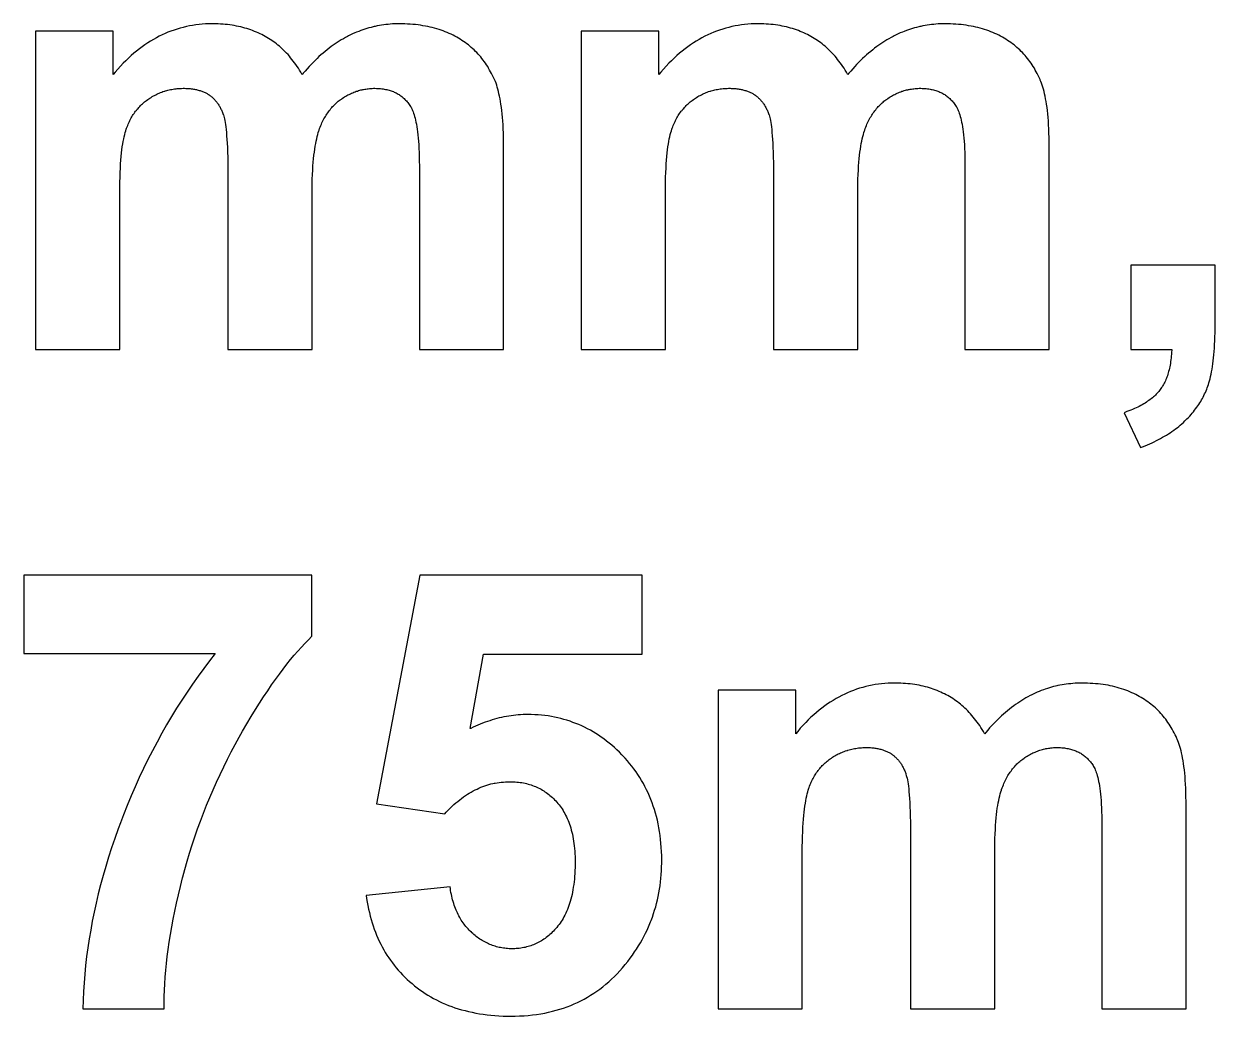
# Model space of a CAD drawing. Header units: millimetres. Extents: x 0 to 841, y 0 to 594.
# Drawn here: x 118.92 to 129.77, y 324.76 to 333.79 of the extents above; entities that cross this region are included whole.
import ezdxf

# ---------------------------------------------------------------- set-up
doc = ezdxf.new("R2010")
doc.units = ezdxf.units.MM
doc.header["$LTSCALE"] = 46.255
doc.layers.add('5_CURVES', color=7, linetype='CONTINUOUS')

msp = doc.modelspace()

# ---------------------------------------------------------------- linework, layer by layer
at = {"layer": '5_CURVES', "color": 7, "linetype": 'CONTINUOUS'}
for p, q in [((119.031, 333.728), (119.031, 330.83)), ((119.737, 333.728), (119.031, 333.728)), ((119.737, 333.332), (119.737, 333.728)), ((123.999, 333.728), (123.999, 330.83)), ((124.706, 333.728), (123.999, 333.728)), ((124.706, 333.332), (124.706, 333.728)), ((123.293, 330.83), (123.292, 332.716)), ((128.261, 330.83), (128.261, 332.716)), ((120.782, 332.475), (120.782, 330.83)), ((122.526, 332.501), (122.526, 330.83)), ((125.751, 332.475), (125.751, 330.83)), ((127.494, 332.501), (127.494, 330.83)), ((129.006, 331.597), (129.006, 330.83)), ((129.773, 331.597), (129.006, 331.597)), ((119.031, 330.83), (119.797, 330.83)), ((120.782, 330.83), (121.549, 330.83)), ((122.526, 330.83), (123.293, 330.83)), ((123.999, 330.83), (124.766, 330.83)), ((125.751, 330.83), (126.518, 330.83)), ((127.494, 330.83), (128.261, 330.83)), ((129.006, 330.83), (129.377, 330.83)), ((128.943, 330.254), (129.093, 329.938)), ((118.924, 328.776), (118.924, 328.063)), ((121.546, 328.776), (118.924, 328.776)), ((121.546, 328.219), (121.546, 328.776)), ((122.529, 328.776), (122.136, 326.694)), ((124.556, 328.776), (122.529, 328.776)), ((124.556, 328.058), (124.556, 328.776)), ((118.924, 328.063), (120.668, 328.063)), ((122.99, 327.379), (123.11, 328.058)), ((123.11, 328.058), (124.556, 328.058)), ((125.246, 327.728), (125.246, 324.83)), ((125.953, 327.728), (125.246, 327.728)), ((125.953, 327.332), (125.953, 327.728)), ((122.136, 326.694), (122.758, 326.604)), ((129.508, 324.83), (129.508, 326.716)), ((126.998, 326.475), (126.998, 324.83)), ((128.741, 326.501), (128.741, 324.83)), ((122.807, 325.938), (122.043, 325.859)), ((119.462, 324.83), (120.201, 324.83)), ((125.246, 324.83), (126.013, 324.83)), ((126.998, 324.83), (127.765, 324.83)), ((128.741, 324.83), (129.508, 324.83))]:
    msp.add_line(p, q, dxfattribs=at)
for points in [[(120.64, 333.793), (120.61, 333.793), (120.579, 333.792), (120.549, 333.79), (120.52, 333.787), (120.49, 333.783), (120.461, 333.779), (120.432, 333.774), (120.404, 333.768), (120.375, 333.761), (120.347, 333.754), (120.319, 333.746), (120.292, 333.737), (120.264, 333.727), (120.237, 333.716), (120.21, 333.705), (120.184, 333.693), (120.157, 333.68), (120.131, 333.666), (120.105, 333.652), (120.079, 333.636), (120.053, 333.62), (120.027, 333.603), (120.002, 333.585), (119.976, 333.566), (119.951, 333.546), (119.926, 333.526), (119.902, 333.504), (119.877, 333.482), (119.852, 333.458), (119.828, 333.434), (119.804, 333.408), (119.78, 333.382), (119.756, 333.354), (119.737, 333.332)], [(121.123, 333.679), (121.108, 333.687), (121.092, 333.696), (121.075, 333.703), (121.059, 333.711), (121.042, 333.718), (121.025, 333.725), (121.008, 333.732), (120.991, 333.738), (120.973, 333.744), (120.955, 333.75), (120.937, 333.755), (120.918, 333.76), (120.899, 333.765), (120.88, 333.769), (120.861, 333.773), (120.841, 333.777), (120.821, 333.78), (120.801, 333.783), (120.78, 333.786), (120.759, 333.788), (120.738, 333.79), (120.716, 333.791), (120.694, 333.792), (120.672, 333.793), (120.649, 333.793), (120.64, 333.793)], [(122.343, 333.793), (122.322, 333.793), (122.302, 333.793), (122.281, 333.792), (122.261, 333.79), (122.241, 333.788), (122.221, 333.786), (122.201, 333.784), (122.182, 333.781), (122.162, 333.778), (122.143, 333.774), (122.124, 333.77), (122.114, 333.768), (122.105, 333.766), (122.086, 333.761), (122.067, 333.756), (122.048, 333.751), (122.029, 333.745), (122.011, 333.739), (121.992, 333.732), (121.974, 333.725), (121.955, 333.718), (121.937, 333.71), (121.918, 333.702), (121.9, 333.693), (121.882, 333.684), (121.871, 333.679)], [(122.883, 333.662), (122.867, 333.672), (122.85, 333.681), (122.833, 333.69), (122.816, 333.698), (122.798, 333.706), (122.78, 333.714), (122.762, 333.722), (122.743, 333.729), (122.724, 333.735), (122.705, 333.742), (122.685, 333.748), (122.665, 333.754), (122.644, 333.759), (122.624, 333.764), (122.603, 333.768), (122.581, 333.773), (122.559, 333.776), (122.537, 333.78), (122.514, 333.783), (122.491, 333.786), (122.467, 333.788), (122.443, 333.79), (122.418, 333.791), (122.393, 333.792), (122.368, 333.793), (122.343, 333.793)], [(125.609, 333.793), (125.578, 333.793), (125.548, 333.792), (125.518, 333.79), (125.488, 333.787), (125.459, 333.783), (125.43, 333.779), (125.401, 333.774), (125.372, 333.768), (125.344, 333.761), (125.316, 333.754), (125.288, 333.746), (125.26, 333.737), (125.233, 333.727), (125.206, 333.716), (125.179, 333.705), (125.152, 333.693), (125.126, 333.68), (125.099, 333.666), (125.073, 333.652), (125.047, 333.636), (125.021, 333.62), (124.996, 333.603), (124.97, 333.585), (124.945, 333.566), (124.92, 333.546), (124.895, 333.526), (124.87, 333.504), (124.845, 333.482), (124.821, 333.458), (124.797, 333.434), (124.772, 333.408), (124.748, 333.382), (124.724, 333.354), (124.706, 333.332)], [(126.092, 333.679), (126.076, 333.687), (126.06, 333.696), (126.044, 333.703), (126.028, 333.711), (126.011, 333.718), (125.994, 333.725), (125.977, 333.732), (125.959, 333.738), (125.942, 333.744), (125.924, 333.75), (125.905, 333.755), (125.887, 333.76), (125.868, 333.765), (125.849, 333.769), (125.83, 333.773), (125.81, 333.777), (125.79, 333.78), (125.769, 333.783), (125.749, 333.786), (125.728, 333.788), (125.706, 333.79), (125.685, 333.791), (125.663, 333.792), (125.64, 333.793), (125.618, 333.793), (125.609, 333.793)], [(127.312, 333.793), (127.291, 333.793), (127.27, 333.793), (127.25, 333.792), (127.23, 333.79), (127.21, 333.788), (127.19, 333.786), (127.17, 333.784), (127.15, 333.781), (127.131, 333.778), (127.112, 333.774), (127.093, 333.77), (127.083, 333.768), (127.073, 333.766), (127.054, 333.761), (127.036, 333.756), (127.017, 333.751), (126.998, 333.745), (126.979, 333.739), (126.961, 333.732), (126.942, 333.725), (126.924, 333.718), (126.905, 333.71), (126.887, 333.702), (126.869, 333.693), (126.85, 333.684), (126.84, 333.679)], [(127.852, 333.662), (127.835, 333.672), (127.819, 333.681), (127.802, 333.69), (127.784, 333.698), (127.767, 333.706), (127.749, 333.714), (127.73, 333.722), (127.712, 333.729), (127.693, 333.735), (127.673, 333.742), (127.654, 333.748), (127.634, 333.754), (127.613, 333.759), (127.592, 333.764), (127.571, 333.768), (127.55, 333.773), (127.528, 333.776), (127.505, 333.78), (127.482, 333.783), (127.459, 333.786), (127.436, 333.788), (127.411, 333.79), (127.387, 333.791), (127.362, 333.792), (127.336, 333.793), (127.312, 333.793)], [(121.459, 333.332), (121.457, 333.335), (121.446, 333.353), (121.436, 333.371), (121.424, 333.389), (121.413, 333.406), (121.402, 333.422), (121.39, 333.438), (121.378, 333.454), (121.366, 333.469), (121.354, 333.484), (121.342, 333.499), (121.33, 333.513), (121.317, 333.526), (121.304, 333.54), (121.291, 333.552), (121.278, 333.565), (121.265, 333.577), (121.252, 333.589), (121.238, 333.6), (121.224, 333.611), (121.21, 333.622), (121.196, 333.632), (121.182, 333.642), (121.168, 333.652), (121.153, 333.661), (121.138, 333.67), (121.123, 333.679)], [(121.871, 333.679), (121.852, 333.669), (121.834, 333.658), (121.815, 333.647), (121.796, 333.636), (121.778, 333.624), (121.759, 333.612), (121.741, 333.599), (121.722, 333.586), (121.704, 333.572), (121.685, 333.557), (121.667, 333.542), (121.649, 333.527), (121.63, 333.511), (121.612, 333.495), (121.594, 333.478), (121.576, 333.46), (121.558, 333.442), (121.54, 333.423), (121.522, 333.404), (121.504, 333.385), (121.486, 333.364), (121.469, 333.344), (121.459, 333.332)], [(123.212, 333.282), (123.209, 333.288), (123.201, 333.306), (123.193, 333.323), (123.184, 333.34), (123.175, 333.357), (123.166, 333.373), (123.157, 333.389), (123.148, 333.405), (123.138, 333.42), (123.128, 333.435), (123.117, 333.45), (123.107, 333.464), (123.096, 333.478), (123.085, 333.492), (123.073, 333.505), (123.062, 333.518), (123.05, 333.531), (123.037, 333.543), (123.025, 333.556), (123.012, 333.567), (122.999, 333.579), (122.986, 333.59), (122.972, 333.601), (122.958, 333.612), (122.944, 333.623), (122.929, 333.633), (122.914, 333.643), (122.899, 333.653), (122.883, 333.662)], [(126.428, 333.332), (126.426, 333.335), (126.415, 333.353), (126.404, 333.371), (126.393, 333.389), (126.382, 333.406), (126.37, 333.422), (126.359, 333.438), (126.347, 333.454), (126.335, 333.469), (126.323, 333.484), (126.311, 333.499), (126.298, 333.513), (126.286, 333.526), (126.273, 333.54), (126.26, 333.552), (126.247, 333.565), (126.234, 333.577), (126.22, 333.589), (126.207, 333.6), (126.193, 333.611), (126.179, 333.622), (126.165, 333.632), (126.151, 333.642), (126.136, 333.652), (126.122, 333.661), (126.107, 333.67), (126.092, 333.679)], [(126.84, 333.679), (126.821, 333.669), (126.802, 333.658), (126.784, 333.647), (126.765, 333.636), (126.746, 333.624), (126.728, 333.612), (126.709, 333.599), (126.691, 333.586), (126.672, 333.572), (126.654, 333.557), (126.636, 333.542), (126.617, 333.527), (126.599, 333.511), (126.581, 333.495), (126.562, 333.478), (126.544, 333.46), (126.526, 333.442), (126.508, 333.423), (126.49, 333.404), (126.473, 333.385), (126.455, 333.364), (126.437, 333.344), (126.428, 333.332)], [(128.18, 333.282), (128.178, 333.288), (128.17, 333.306), (128.161, 333.323), (128.153, 333.34), (128.144, 333.357), (128.135, 333.373), (128.126, 333.389), (128.116, 333.405), (128.106, 333.42), (128.096, 333.435), (128.086, 333.45), (128.075, 333.464), (128.064, 333.478), (128.053, 333.492), (128.042, 333.505), (128.03, 333.518), (128.018, 333.531), (128.006, 333.543), (127.994, 333.556), (127.981, 333.567), (127.968, 333.579), (127.954, 333.59), (127.941, 333.601), (127.927, 333.612), (127.912, 333.623), (127.898, 333.633), (127.883, 333.643), (127.867, 333.653), (127.852, 333.662)], [(123.292, 332.716), (123.292, 332.758), (123.291, 332.798), (123.289, 332.837), (123.288, 332.874), (123.285, 332.909), (123.283, 332.942), (123.28, 332.974), (123.277, 333.005), (123.273, 333.033), (123.269, 333.061), (123.265, 333.087), (123.261, 333.112), (123.256, 333.135), (123.251, 333.157), (123.246, 333.178), (123.241, 333.198), (123.235, 333.217), (123.23, 333.235), (123.224, 333.252), (123.218, 333.267), (123.212, 333.282)], [(128.261, 332.716), (128.26, 332.758), (128.259, 332.798), (128.258, 332.837), (128.256, 332.874), (128.254, 332.909), (128.251, 332.942), (128.248, 332.974), (128.245, 333.005), (128.242, 333.033), (128.238, 333.061), (128.234, 333.087), (128.229, 333.112), (128.225, 333.135), (128.22, 333.157), (128.215, 333.178), (128.209, 333.198), (128.204, 333.217), (128.198, 333.235), (128.192, 333.252), (128.186, 333.267), (128.18, 333.282)], [(120.062, 333.111), (120.072, 333.118), (120.083, 333.124), (120.093, 333.131), (120.104, 333.137), (120.114, 333.142), (120.125, 333.148), (120.136, 333.153), (120.147, 333.158), (120.157, 333.163), (120.169, 333.167), (120.18, 333.172), (120.191, 333.176), (120.202, 333.18), (120.208, 333.181), (120.214, 333.183), (120.225, 333.186), (120.237, 333.189), (120.249, 333.192), (120.261, 333.195), (120.273, 333.197), (120.285, 333.199), (120.297, 333.201), (120.31, 333.203), (120.322, 333.204), (120.335, 333.205), (120.348, 333.206), (120.361, 333.206), (120.374, 333.207), (120.381, 333.207)], [(120.381, 333.207), (120.387, 333.207), (120.398, 333.206), (120.409, 333.206), (120.419, 333.206), (120.429, 333.205), (120.44, 333.204), (120.449, 333.203), (120.459, 333.202), (120.468, 333.2), (120.478, 333.199), (120.487, 333.197), (120.496, 333.195), (120.504, 333.193), (120.513, 333.191), (120.521, 333.188), (120.529, 333.186), (120.537, 333.183), (120.545, 333.181), (120.552, 333.178), (120.559, 333.175), (120.567, 333.172), (120.574, 333.168), (120.581, 333.165), (120.587, 333.161), (120.594, 333.158), (120.6, 333.154), (120.606, 333.15), (120.609, 333.148), (120.612, 333.146)], [(121.816, 333.109), (121.824, 333.115), (121.835, 333.122), (121.845, 333.128), (121.855, 333.134), (121.866, 333.14), (121.876, 333.146), (121.887, 333.151), (121.898, 333.157), (121.908, 333.162), (121.919, 333.166), (121.929, 333.171), (121.94, 333.175), (121.951, 333.179), (121.962, 333.182), (121.973, 333.186), (121.983, 333.189), (121.994, 333.192), (122.005, 333.194), (122.011, 333.195), (122.016, 333.197), (122.028, 333.199), (122.039, 333.2), (122.05, 333.202), (122.061, 333.203), (122.073, 333.205), (122.084, 333.206), (122.096, 333.206), (122.108, 333.207), (122.119, 333.207)], [(122.119, 333.207), (122.122, 333.207), (122.135, 333.206), (122.148, 333.206), (122.16, 333.205), (122.172, 333.204), (122.184, 333.203), (122.196, 333.201), (122.207, 333.199), (122.218, 333.197), (122.229, 333.195), (122.239, 333.192), (122.25, 333.19), (122.26, 333.187), (122.269, 333.183), (122.279, 333.18), (122.289, 333.176), (122.298, 333.172), (122.307, 333.168), (122.316, 333.164), (122.324, 333.159), (122.333, 333.154), (122.341, 333.149), (122.349, 333.143), (122.357, 333.138), (122.365, 333.132), (122.372, 333.126), (122.38, 333.12), (122.387, 333.113), (122.394, 333.106), (122.401, 333.099), (122.408, 333.092), (122.415, 333.084), (122.421, 333.076), (122.427, 333.068), (122.434, 333.06), (122.44, 333.051), (122.445, 333.042)], [(125.031, 333.111), (125.041, 333.118), (125.051, 333.124), (125.062, 333.131), (125.072, 333.137), (125.083, 333.142), (125.094, 333.148), (125.104, 333.153), (125.115, 333.158), (125.126, 333.163), (125.137, 333.167), (125.148, 333.172), (125.16, 333.176), (125.171, 333.18), (125.177, 333.181), (125.182, 333.183), (125.194, 333.186), (125.206, 333.189), (125.218, 333.192), (125.229, 333.195), (125.241, 333.197), (125.254, 333.199), (125.266, 333.201), (125.278, 333.203), (125.291, 333.204), (125.304, 333.205), (125.316, 333.206), (125.329, 333.206), (125.342, 333.207), (125.35, 333.207)], [(125.35, 333.207), (125.355, 333.207), (125.366, 333.206), (125.377, 333.206), (125.388, 333.206), (125.398, 333.205), (125.408, 333.204), (125.418, 333.203), (125.428, 333.202), (125.437, 333.2), (125.446, 333.199), (125.455, 333.197), (125.464, 333.195), (125.473, 333.193), (125.481, 333.191), (125.49, 333.188), (125.498, 333.186), (125.505, 333.183), (125.513, 333.181), (125.521, 333.178), (125.528, 333.175), (125.535, 333.172), (125.542, 333.168), (125.549, 333.165), (125.556, 333.161), (125.562, 333.158), (125.569, 333.154), (125.575, 333.15), (125.578, 333.148), (125.581, 333.146)], [(126.785, 333.109), (126.793, 333.115), (126.803, 333.122), (126.814, 333.128), (126.824, 333.134), (126.835, 333.14), (126.845, 333.146), (126.856, 333.151), (126.866, 333.157), (126.877, 333.162), (126.887, 333.166), (126.898, 333.171), (126.909, 333.175), (126.92, 333.179), (126.93, 333.182), (126.941, 333.186), (126.952, 333.189), (126.963, 333.192), (126.974, 333.194), (126.98, 333.195), (126.985, 333.197), (126.996, 333.199), (127.007, 333.2), (127.019, 333.202), (127.03, 333.203), (127.041, 333.205), (127.053, 333.206), (127.065, 333.206), (127.076, 333.207), (127.088, 333.207)], [(127.088, 333.207), (127.091, 333.207), (127.104, 333.206), (127.117, 333.206), (127.129, 333.205), (127.141, 333.204), (127.153, 333.203), (127.164, 333.201), (127.176, 333.199), (127.187, 333.197), (127.197, 333.195), (127.208, 333.192), (127.218, 333.19), (127.228, 333.187), (127.238, 333.183), (127.248, 333.18), (127.257, 333.176), (127.266, 333.172), (127.275, 333.168), (127.284, 333.164), (127.293, 333.159), (127.301, 333.154), (127.31, 333.149), (127.318, 333.143), (127.326, 333.138), (127.333, 333.132), (127.341, 333.126), (127.348, 333.12), (127.356, 333.113), (127.363, 333.106), (127.37, 333.099), (127.377, 333.092), (127.383, 333.084), (127.39, 333.076), (127.396, 333.068), (127.402, 333.06), (127.408, 333.051), (127.414, 333.042)], [(119.857, 332.836), (119.86, 332.844), (119.865, 332.856), (119.87, 332.869), (119.875, 332.881), (119.88, 332.893), (119.885, 332.904), (119.891, 332.915), (119.896, 332.926), (119.902, 332.937), (119.908, 332.948), (119.915, 332.958), (119.921, 332.968), (119.928, 332.978), (119.935, 332.988), (119.942, 332.997), (119.945, 333.002), (119.949, 333.006), (119.956, 333.016), (119.964, 333.024), (119.972, 333.033), (119.98, 333.042), (119.988, 333.05), (119.997, 333.058), (120.005, 333.066), (120.014, 333.074), (120.023, 333.082), (120.033, 333.089), (120.042, 333.097), (120.052, 333.104), (120.062, 333.111)], [(120.612, 333.146), (120.618, 333.141), (120.624, 333.137), (120.63, 333.133), (120.636, 333.128), (120.641, 333.123), (120.647, 333.118), (120.652, 333.113), (120.655, 333.111), (120.657, 333.108), (120.662, 333.102), (120.667, 333.097), (120.672, 333.091), (120.677, 333.085), (120.682, 333.079), (120.686, 333.073), (120.691, 333.067), (120.695, 333.061), (120.699, 333.054), (120.704, 333.047), (120.708, 333.04), (120.712, 333.033), (120.716, 333.026), (120.719, 333.018), (120.723, 333.01), (120.727, 333.003), (120.73, 332.994), (120.733, 332.986), (120.736, 332.978), (120.74, 332.969), (120.741, 332.964)], [(121.611, 332.82), (121.613, 332.826), (121.618, 332.84), (121.623, 332.853), (121.628, 332.867), (121.634, 332.88), (121.639, 332.892), (121.645, 332.904), (121.651, 332.916), (121.657, 332.928), (121.664, 332.94), (121.67, 332.951), (121.677, 332.962), (121.684, 332.972), (121.691, 332.983), (121.698, 332.993), (121.705, 333.003), (121.713, 333.012), (121.721, 333.022), (121.728, 333.031), (121.736, 333.04), (121.745, 333.048), (121.753, 333.057), (121.761, 333.065), (121.77, 333.073), (121.779, 333.081), (121.788, 333.088), (121.797, 333.095), (121.806, 333.102), (121.816, 333.109)], [(124.826, 332.836), (124.829, 332.844), (124.833, 332.856), (124.838, 332.869), (124.843, 332.881), (124.848, 332.893), (124.854, 332.904), (124.859, 332.915), (124.865, 332.926), (124.871, 332.937), (124.877, 332.948), (124.883, 332.958), (124.89, 332.968), (124.896, 332.978), (124.903, 332.988), (124.91, 332.997), (124.914, 333.002), (124.918, 333.006), (124.925, 333.016), (124.933, 333.024), (124.94, 333.033), (124.949, 333.042), (124.957, 333.05), (124.965, 333.058), (124.974, 333.066), (124.983, 333.074), (124.992, 333.082), (125.001, 333.089), (125.011, 333.097), (125.021, 333.104), (125.031, 333.111)], [(125.581, 333.146), (125.587, 333.141), (125.593, 333.137), (125.599, 333.133), (125.604, 333.128), (125.61, 333.123), (125.615, 333.118), (125.621, 333.113), (125.623, 333.111), (125.626, 333.108), (125.631, 333.102), (125.636, 333.097), (125.641, 333.091), (125.646, 333.085), (125.65, 333.079), (125.655, 333.073), (125.659, 333.067), (125.664, 333.061), (125.668, 333.054), (125.672, 333.047), (125.676, 333.04), (125.68, 333.033), (125.684, 333.026), (125.688, 333.018), (125.692, 333.01), (125.695, 333.003), (125.699, 332.994), (125.702, 332.986), (125.705, 332.978), (125.708, 332.969), (125.71, 332.964)], [(126.579, 332.82), (126.581, 332.826), (126.586, 332.84), (126.591, 332.853), (126.597, 332.867), (126.602, 332.88), (126.608, 332.892), (126.614, 332.904), (126.62, 332.916), (126.626, 332.928), (126.632, 332.94), (126.639, 332.951), (126.646, 332.962), (126.652, 332.972), (126.659, 332.983), (126.667, 332.993), (126.674, 333.003), (126.682, 333.012), (126.689, 333.022), (126.697, 333.031), (126.705, 333.04), (126.713, 333.048), (126.722, 333.057), (126.73, 333.065), (126.739, 333.073), (126.748, 333.081), (126.757, 333.088), (126.766, 333.095), (126.775, 333.102), (126.785, 333.109)], [(120.741, 332.964), (120.745, 332.953), (120.748, 332.942), (120.751, 332.928), (120.754, 332.913), (120.757, 332.895), (120.76, 332.876), (120.763, 332.855), (120.766, 332.831), (120.769, 332.804), (120.771, 332.775), (120.774, 332.742), (120.776, 332.707), (120.778, 332.668), (120.779, 332.626), (120.781, 332.58), (120.782, 332.53), (120.782, 332.475)], [(122.445, 333.042), (122.45, 333.034), (122.455, 333.025), (122.46, 333.015), (122.465, 333.004), (122.469, 332.993), (122.474, 332.98), (122.479, 332.966), (122.483, 332.951), (122.487, 332.935), (122.491, 332.918), (122.495, 332.899), (122.499, 332.879), (122.503, 332.857), (122.506, 332.834), (122.51, 332.809), (122.513, 332.782), (122.515, 332.754), (122.518, 332.724), (122.52, 332.692), (122.522, 332.658), (122.524, 332.622), (122.525, 332.584), (122.525, 332.543), (122.526, 332.501)], [(125.71, 332.964), (125.713, 332.953), (125.716, 332.942), (125.72, 332.928), (125.723, 332.913), (125.726, 332.895), (125.729, 332.876), (125.732, 332.855), (125.735, 332.831), (125.737, 332.804), (125.74, 332.775), (125.742, 332.742), (125.744, 332.707), (125.746, 332.668), (125.748, 332.626), (125.749, 332.58), (125.75, 332.53), (125.751, 332.475)], [(127.414, 333.042), (127.419, 333.034), (127.424, 333.025), (127.429, 333.015), (127.433, 333.004), (127.438, 332.993), (127.443, 332.98), (127.447, 332.966), (127.452, 332.951), (127.456, 332.935), (127.46, 332.918), (127.464, 332.899), (127.468, 332.879), (127.472, 332.857), (127.475, 332.834), (127.478, 332.809), (127.481, 332.782), (127.484, 332.754), (127.487, 332.724), (127.489, 332.692), (127.491, 332.658), (127.492, 332.622), (127.493, 332.584), (127.494, 332.543), (127.494, 332.501)], [(119.797, 330.83), (119.797, 332.254), (119.798, 332.305), (119.798, 332.353), (119.8, 332.398), (119.801, 332.441), (119.803, 332.481), (119.806, 332.518), (119.808, 332.554), (119.811, 332.587), (119.814, 332.618), (119.818, 332.647), (119.821, 332.674), (119.825, 332.7), (119.829, 332.723), (119.834, 332.746), (119.838, 332.766), (119.843, 332.786), (119.847, 332.804), (119.852, 332.82), (119.857, 332.836)], [(124.766, 330.83), (124.766, 332.254), (124.766, 332.305), (124.767, 332.353), (124.768, 332.398), (124.77, 332.441), (124.772, 332.481), (124.774, 332.518), (124.777, 332.554), (124.78, 332.587), (124.783, 332.618), (124.786, 332.647), (124.79, 332.674), (124.794, 332.7), (124.798, 332.723), (124.802, 332.746), (124.807, 332.766), (124.811, 332.786), (124.816, 332.804), (124.821, 332.82), (124.826, 332.836)], [(121.549, 330.83), (121.549, 332.239), (121.549, 332.289), (121.55, 332.336), (121.551, 332.38), (121.553, 332.422), (121.555, 332.461), (121.557, 332.498), (121.56, 332.533), (121.563, 332.566), (121.566, 332.597), (121.57, 332.626), (121.573, 332.654), (121.577, 332.679), (121.582, 332.704), (121.586, 332.726), (121.591, 332.747), (121.595, 332.767), (121.6, 332.786), (121.605, 332.803), (121.611, 332.82)], [(126.518, 330.83), (126.518, 332.239), (126.518, 332.289), (126.519, 332.336), (126.52, 332.38), (126.522, 332.422), (126.524, 332.461), (126.526, 332.498), (126.529, 332.533), (126.532, 332.566), (126.535, 332.597), (126.538, 332.626), (126.542, 332.654), (126.546, 332.679), (126.55, 332.704), (126.555, 332.726), (126.559, 332.747), (126.564, 332.767), (126.569, 332.786), (126.574, 332.803), (126.579, 332.82)], [(129.715, 330.525), (129.721, 330.543), (129.726, 330.562), (129.731, 330.583), (129.735, 330.604), (129.74, 330.626), (129.744, 330.649), (129.748, 330.674), (129.752, 330.699), (129.755, 330.725), (129.759, 330.753), (129.761, 330.782), (129.764, 330.812), (129.766, 330.843), (129.768, 330.876), (129.77, 330.909), (129.771, 330.945), (129.772, 330.981), (129.773, 331.019), (129.773, 331.597)], [(129.377, 330.83), (129.377, 330.824), (129.376, 330.805), (129.375, 330.787), (129.373, 330.769), (129.372, 330.752), (129.37, 330.735), (129.367, 330.719), (129.365, 330.703), (129.362, 330.687), (129.359, 330.672), (129.356, 330.658), (129.353, 330.644), (129.349, 330.63), (129.346, 330.617), (129.342, 330.604), (129.338, 330.591), (129.333, 330.579), (129.329, 330.567), (129.324, 330.556), (129.319, 330.544), (129.314, 330.533), (129.309, 330.523), (129.303, 330.512), (129.297, 330.502), (129.292, 330.493), (129.285, 330.483), (129.279, 330.474), (129.273, 330.465)], [(129.273, 330.465), (129.266, 330.456), (129.259, 330.448), (129.252, 330.439), (129.244, 330.431), (129.236, 330.422), (129.228, 330.414), (129.219, 330.406), (129.21, 330.398), (129.201, 330.389), (129.191, 330.381), (129.18, 330.373), (129.169, 330.365), (129.158, 330.358), (129.147, 330.35), (129.135, 330.342), (129.122, 330.334), (129.109, 330.327), (129.095, 330.319), (129.081, 330.312), (129.067, 330.305), (129.052, 330.298), (129.037, 330.291), (129.021, 330.284), (129.004, 330.277), (128.987, 330.27), (128.969, 330.264), (128.951, 330.257), (128.943, 330.254)], [(129.496, 330.179), (129.503, 330.185), (129.516, 330.198), (129.529, 330.211), (129.541, 330.224), (129.553, 330.237), (129.564, 330.25), (129.575, 330.263), (129.585, 330.276), (129.595, 330.29), (129.605, 330.303), (129.615, 330.316), (129.624, 330.329), (129.632, 330.343), (129.641, 330.356), (129.649, 330.37), (129.656, 330.384), (129.664, 330.397), (129.671, 330.411), (129.677, 330.425), (129.684, 330.439), (129.69, 330.453), (129.696, 330.467), (129.701, 330.481), (129.706, 330.496), (129.711, 330.51), (129.715, 330.525)], [(129.093, 329.938), (129.112, 329.945), (129.134, 329.954), (129.156, 329.962), (129.177, 329.971), (129.198, 329.981), (129.218, 329.99), (129.238, 330), (129.257, 330.009), (129.276, 330.019), (129.294, 330.03), (129.312, 330.04), (129.329, 330.05), (129.347, 330.061), (129.363, 330.072), (129.379, 330.083), (129.395, 330.094), (129.411, 330.106), (129.426, 330.117), (129.441, 330.129), (129.455, 330.141), (129.469, 330.154), (129.483, 330.166), (129.496, 330.179)], [(120.886, 327.302), (120.916, 327.355), (120.955, 327.423), (120.995, 327.489), (121.033, 327.552), (121.071, 327.612), (121.108, 327.669), (121.145, 327.724), (121.181, 327.777), (121.216, 327.827), (121.251, 327.875), (121.286, 327.921), (121.32, 327.965), (121.353, 328.007), (121.387, 328.047), (121.419, 328.085), (121.452, 328.121), (121.484, 328.155), (121.515, 328.188), (121.546, 328.219)], [(120.668, 328.063), (120.614, 327.995), (120.562, 327.926), (120.511, 327.856), (120.46, 327.784), (120.411, 327.712), (120.363, 327.639), (120.315, 327.565), (120.269, 327.489), (120.224, 327.413), (120.18, 327.336), (120.137, 327.257), (120.095, 327.178), (120.054, 327.098), (120.014, 327.016), (119.975, 326.934), (119.938, 326.85), (119.901, 326.766), (119.865, 326.68), (119.831, 326.594), (119.803, 326.522)], [(126.856, 327.793), (126.825, 327.793), (126.795, 327.792), (126.765, 327.79), (126.735, 327.787), (126.706, 327.783), (126.677, 327.779), (126.648, 327.774), (126.619, 327.768), (126.591, 327.761), (126.563, 327.754), (126.535, 327.746), (126.507, 327.737), (126.48, 327.727), (126.453, 327.716), (126.426, 327.705), (126.399, 327.693), (126.373, 327.68), (126.346, 327.666), (126.32, 327.652), (126.294, 327.636), (126.268, 327.62), (126.243, 327.603), (126.217, 327.585), (126.192, 327.566), (126.167, 327.546), (126.142, 327.526), (126.117, 327.504), (126.092, 327.482), (126.068, 327.458), (126.044, 327.434), (126.019, 327.408), (125.995, 327.382), (125.971, 327.354), (125.953, 327.332)], [(127.339, 327.679), (127.323, 327.687), (127.307, 327.696), (127.291, 327.703), (127.275, 327.711), (127.258, 327.718), (127.241, 327.725), (127.224, 327.732), (127.206, 327.738), (127.189, 327.744), (127.171, 327.75), (127.152, 327.755), (127.134, 327.76), (127.115, 327.765), (127.096, 327.769), (127.077, 327.773), (127.057, 327.777), (127.037, 327.78), (127.016, 327.783), (126.996, 327.786), (126.975, 327.788), (126.953, 327.79), (126.932, 327.791), (126.91, 327.792), (126.887, 327.793), (126.864, 327.793), (126.856, 327.793)], [(128.559, 327.793), (128.538, 327.793), (128.517, 327.793), (128.497, 327.792), (128.477, 327.79), (128.457, 327.788), (128.437, 327.786), (128.417, 327.784), (128.397, 327.781), (128.378, 327.778), (128.359, 327.774), (128.339, 327.77), (128.33, 327.768), (128.32, 327.766), (128.301, 327.761), (128.282, 327.756), (128.264, 327.751), (128.245, 327.745), (128.226, 327.739), (128.208, 327.732), (128.189, 327.725), (128.171, 327.718), (128.152, 327.71), (128.134, 327.702), (128.116, 327.693), (128.097, 327.684), (128.087, 327.679)], [(129.099, 327.662), (129.082, 327.672), (129.066, 327.681), (129.049, 327.69), (129.031, 327.698), (129.013, 327.706), (128.995, 327.714), (128.977, 327.722), (128.958, 327.729), (128.94, 327.735), (128.92, 327.742), (128.9, 327.748), (128.88, 327.754), (128.86, 327.759), (128.839, 327.764), (128.818, 327.768), (128.797, 327.773), (128.775, 327.776), (128.752, 327.78), (128.729, 327.783), (128.706, 327.786), (128.682, 327.788), (128.658, 327.79), (128.634, 327.791), (128.609, 327.792), (128.583, 327.793), (128.559, 327.793)], [(127.675, 327.332), (127.673, 327.335), (127.662, 327.353), (127.651, 327.371), (127.64, 327.389), (127.629, 327.406), (127.617, 327.422), (127.606, 327.438), (127.594, 327.454), (127.582, 327.469), (127.57, 327.484), (127.558, 327.499), (127.545, 327.513), (127.533, 327.526), (127.52, 327.54), (127.507, 327.552), (127.494, 327.565), (127.481, 327.577), (127.467, 327.589), (127.454, 327.6), (127.44, 327.611), (127.426, 327.622), (127.412, 327.632), (127.398, 327.642), (127.383, 327.652), (127.369, 327.661), (127.354, 327.67), (127.339, 327.679)], [(128.087, 327.679), (128.068, 327.669), (128.049, 327.658), (128.031, 327.647), (128.012, 327.636), (127.993, 327.624), (127.975, 327.612), (127.956, 327.599), (127.938, 327.586), (127.919, 327.572), (127.901, 327.557), (127.882, 327.542), (127.864, 327.527), (127.846, 327.511), (127.828, 327.495), (127.809, 327.478), (127.791, 327.46), (127.773, 327.442), (127.755, 327.423), (127.737, 327.404), (127.719, 327.385), (127.702, 327.364), (127.684, 327.344), (127.675, 327.332)], [(129.427, 327.282), (129.425, 327.288), (129.417, 327.306), (129.408, 327.323), (129.4, 327.34), (129.391, 327.357), (129.382, 327.373), (129.373, 327.389), (129.363, 327.405), (129.353, 327.42), (129.343, 327.435), (129.333, 327.45), (129.322, 327.464), (129.311, 327.478), (129.3, 327.492), (129.289, 327.505), (129.277, 327.518), (129.265, 327.531), (129.253, 327.543), (129.24, 327.556), (129.228, 327.567), (129.215, 327.579), (129.201, 327.59), (129.188, 327.601), (129.174, 327.612), (129.159, 327.623), (129.145, 327.633), (129.13, 327.643), (129.114, 327.653), (129.099, 327.662)], [(123.514, 327.507), (123.492, 327.507), (123.47, 327.506), (123.448, 327.505), (123.426, 327.503), (123.405, 327.501), (123.383, 327.499), (123.361, 327.496), (123.34, 327.493), (123.318, 327.489), (123.296, 327.485), (123.275, 327.481), (123.253, 327.476), (123.232, 327.47), (123.21, 327.465), (123.189, 327.458), (123.167, 327.451), (123.145, 327.444), (123.124, 327.437), (123.102, 327.428), (123.081, 327.42), (123.059, 327.411), (123.037, 327.401), (123.016, 327.391), (122.994, 327.381), (122.99, 327.379)], [(124.377, 327.134), (124.371, 327.141), (124.348, 327.164), (124.325, 327.186), (124.302, 327.207), (124.279, 327.228), (124.255, 327.247), (124.231, 327.266), (124.207, 327.285), (124.183, 327.302), (124.158, 327.319), (124.133, 327.335), (124.108, 327.35), (124.083, 327.364), (124.057, 327.378), (124.031, 327.391), (124.005, 327.404), (123.979, 327.415), (123.952, 327.426), (123.925, 327.436), (123.898, 327.446), (123.87, 327.455), (123.843, 327.463), (123.814, 327.471), (123.786, 327.477), (123.757, 327.483), (123.728, 327.489), (123.698, 327.494), (123.669, 327.498), (123.638, 327.501), (123.608, 327.503), (123.577, 327.505), (123.545, 327.506), (123.514, 327.507)], [(120.373, 326.031), (120.391, 326.097), (120.412, 326.172), (120.434, 326.246), (120.457, 326.32), (120.482, 326.393), (120.507, 326.466), (120.533, 326.538), (120.56, 326.61), (120.588, 326.681), (120.617, 326.752), (120.647, 326.823), (120.679, 326.893), (120.711, 326.962), (120.744, 327.031), (120.778, 327.1), (120.813, 327.168), (120.849, 327.235), (120.886, 327.302)], [(126.278, 327.111), (126.288, 327.118), (126.298, 327.124), (126.309, 327.131), (126.319, 327.137), (126.33, 327.142), (126.34, 327.148), (126.351, 327.153), (126.362, 327.158), (126.373, 327.163), (126.384, 327.167), (126.395, 327.172), (126.407, 327.176), (126.418, 327.18), (126.424, 327.181), (126.429, 327.183), (126.441, 327.186), (126.453, 327.189), (126.464, 327.192), (126.476, 327.195), (126.488, 327.197), (126.501, 327.199), (126.513, 327.201), (126.525, 327.203), (126.538, 327.204), (126.551, 327.205), (126.563, 327.206), (126.576, 327.206), (126.589, 327.207), (126.597, 327.207)], [(126.597, 327.207), (126.602, 327.207), (126.613, 327.206), (126.624, 327.206), (126.635, 327.206), (126.645, 327.205), (126.655, 327.204), (126.665, 327.203), (126.675, 327.202), (126.684, 327.2), (126.693, 327.199), (126.702, 327.197), (126.711, 327.195), (126.72, 327.193), (126.728, 327.191), (126.736, 327.188), (126.745, 327.186), (126.752, 327.183), (126.76, 327.181), (126.768, 327.178), (126.775, 327.175), (126.782, 327.172), (126.789, 327.168), (126.796, 327.165), (126.803, 327.161), (126.809, 327.158), (126.816, 327.154), (126.822, 327.15), (126.825, 327.148), (126.828, 327.146)], [(128.032, 327.109), (128.04, 327.115), (128.05, 327.122), (128.061, 327.128), (128.071, 327.134), (128.082, 327.14), (128.092, 327.146), (128.103, 327.151), (128.113, 327.157), (128.124, 327.162), (128.134, 327.166), (128.145, 327.171), (128.156, 327.175), (128.166, 327.179), (128.177, 327.182), (128.188, 327.186), (128.199, 327.189), (128.21, 327.192), (128.221, 327.194), (128.226, 327.195), (128.232, 327.197), (128.243, 327.199), (128.254, 327.2), (128.266, 327.202), (128.277, 327.203), (128.288, 327.205), (128.3, 327.206), (128.311, 327.206), (128.323, 327.207), (128.335, 327.207)], [(128.335, 327.207), (128.338, 327.207), (128.351, 327.206), (128.364, 327.206), (128.376, 327.205), (128.388, 327.204), (128.4, 327.203), (128.411, 327.201), (128.423, 327.199), (128.434, 327.197), (128.444, 327.195), (128.455, 327.192), (128.465, 327.19), (128.475, 327.187), (128.485, 327.183), (128.495, 327.18), (128.504, 327.176), (128.513, 327.172), (128.522, 327.168), (128.531, 327.164), (128.54, 327.159), (128.548, 327.154), (128.556, 327.149), (128.565, 327.143), (128.573, 327.138), (128.58, 327.132), (128.588, 327.126), (128.595, 327.12), (128.603, 327.113), (128.61, 327.106), (128.617, 327.099), (128.623, 327.092), (128.63, 327.084), (128.637, 327.076), (128.643, 327.068), (128.649, 327.06), (128.655, 327.051), (128.661, 327.042)], [(129.508, 326.716), (129.507, 326.758), (129.506, 326.798), (129.505, 326.837), (129.503, 326.874), (129.501, 326.909), (129.498, 326.942), (129.495, 326.974), (129.492, 327.005), (129.488, 327.033), (129.485, 327.061), (129.48, 327.087), (129.476, 327.112), (129.471, 327.135), (129.467, 327.157), (129.462, 327.178), (129.456, 327.198), (129.451, 327.217), (129.445, 327.235), (129.439, 327.252), (129.433, 327.267), (129.427, 327.282)], [(124.733, 326.173), (124.733, 326.182), (124.733, 326.221), (124.731, 326.26), (124.729, 326.298), (124.726, 326.335), (124.722, 326.371), (124.718, 326.407), (124.713, 326.443), (124.707, 326.477), (124.7, 326.511), (124.693, 326.545), (124.684, 326.578), (124.676, 326.61), (124.666, 326.642), (124.656, 326.673), (124.645, 326.704), (124.634, 326.734), (124.621, 326.764), (124.608, 326.794), (124.595, 326.822), (124.58, 326.851), (124.566, 326.879), (124.55, 326.906), (124.533, 326.933), (124.516, 326.96), (124.499, 326.986), (124.48, 327.012), (124.461, 327.037), (124.441, 327.062), (124.421, 327.087), (124.399, 327.111), (124.377, 327.134)], [(126.073, 326.836), (126.076, 326.844), (126.08, 326.856), (126.085, 326.869), (126.09, 326.881), (126.095, 326.893), (126.101, 326.904), (126.106, 326.915), (126.112, 326.926), (126.118, 326.937), (126.124, 326.948), (126.13, 326.958), (126.137, 326.968), (126.143, 326.978), (126.15, 326.988), (126.157, 326.997), (126.161, 327.002), (126.165, 327.006), (126.172, 327.016), (126.18, 327.024), (126.187, 327.033), (126.195, 327.042), (126.204, 327.05), (126.212, 327.058), (126.221, 327.066), (126.23, 327.074), (126.239, 327.082), (126.248, 327.089), (126.258, 327.097), (126.268, 327.104), (126.278, 327.111)], [(126.828, 327.146), (126.834, 327.141), (126.84, 327.137), (126.846, 327.133), (126.851, 327.128), (126.857, 327.123), (126.862, 327.118), (126.868, 327.113), (126.87, 327.111), (126.873, 327.108), (126.878, 327.102), (126.883, 327.097), (126.888, 327.091), (126.893, 327.085), (126.897, 327.079), (126.902, 327.073), (126.906, 327.067), (126.911, 327.061), (126.915, 327.054), (126.919, 327.047), (126.923, 327.04), (126.927, 327.033), (126.931, 327.026), (126.935, 327.018), (126.939, 327.01), (126.942, 327.003), (126.946, 326.994), (126.949, 326.986), (126.952, 326.978), (126.955, 326.969), (126.957, 326.964)], [(127.826, 326.82), (127.828, 326.826), (127.833, 326.84), (127.838, 326.853), (127.844, 326.867), (127.849, 326.88), (127.855, 326.892), (127.861, 326.904), (127.867, 326.916), (127.873, 326.928), (127.879, 326.94), (127.886, 326.951), (127.892, 326.962), (127.899, 326.972), (127.906, 326.983), (127.914, 326.993), (127.921, 327.003), (127.928, 327.012), (127.936, 327.022), (127.944, 327.031), (127.952, 327.04), (127.96, 327.048), (127.968, 327.057), (127.977, 327.065), (127.986, 327.073), (127.994, 327.081), (128.003, 327.088), (128.013, 327.095), (128.022, 327.102), (128.032, 327.109)], [(128.661, 327.042), (128.666, 327.034), (128.671, 327.025), (128.676, 327.015), (128.68, 327.004), (128.685, 326.993), (128.69, 326.98), (128.694, 326.966), (128.699, 326.951), (128.703, 326.935), (128.707, 326.918), (128.711, 326.899), (128.715, 326.879), (128.719, 326.857), (128.722, 326.834), (128.725, 326.809), (128.728, 326.782), (128.731, 326.754), (128.734, 326.724), (128.736, 326.692), (128.738, 326.658), (128.739, 326.622), (128.74, 326.584), (128.741, 326.543), (128.741, 326.501)], [(122.758, 326.604), (122.771, 326.618), (122.789, 326.637), (122.806, 326.654), (122.823, 326.671), (122.841, 326.687), (122.858, 326.702), (122.875, 326.717), (122.893, 326.731), (122.91, 326.744), (122.928, 326.757), (122.945, 326.769), (122.963, 326.781), (122.98, 326.791), (122.998, 326.802), (123.016, 326.812), (123.033, 326.821), (123.051, 326.829), (123.069, 326.837), (123.087, 326.845), (123.105, 326.852), (123.123, 326.858), (123.141, 326.864), (123.16, 326.87), (123.178, 326.875), (123.196, 326.879), (123.206, 326.881), (123.215, 326.883), (123.234, 326.886), (123.253, 326.889), (123.272, 326.891), (123.291, 326.893), (123.311, 326.895), (123.33, 326.895), (123.35, 326.896)], [(123.35, 326.896), (123.35, 326.896), (123.366, 326.895), (123.382, 326.895), (123.398, 326.894), (123.414, 326.893), (123.429, 326.891), (123.444, 326.889), (123.459, 326.887), (123.474, 326.884), (123.488, 326.881), (123.503, 326.878), (123.517, 326.874), (123.53, 326.87), (123.544, 326.866), (123.557, 326.861), (123.571, 326.856), (123.584, 326.851), (123.597, 326.845), (123.609, 326.839), (123.622, 326.833), (123.634, 326.827), (123.646, 326.82), (123.658, 326.812), (123.67, 326.805), (123.681, 326.797), (123.693, 326.789), (123.704, 326.78), (123.715, 326.771), (123.726, 326.762), (123.737, 326.752), (123.747, 326.742), (123.758, 326.732), (123.768, 326.721), (123.778, 326.71)], [(126.957, 326.964), (126.96, 326.953), (126.963, 326.942), (126.967, 326.928), (126.97, 326.913), (126.973, 326.895), (126.976, 326.876), (126.979, 326.855), (126.982, 326.831), (126.984, 326.804), (126.987, 326.775), (126.989, 326.742), (126.991, 326.707), (126.993, 326.668), (126.995, 326.626), (126.996, 326.58), (126.997, 326.53), (126.998, 326.475)], [(126.013, 324.83), (126.013, 326.254), (126.013, 326.305), (126.014, 326.353), (126.015, 326.398), (126.017, 326.441), (126.019, 326.481), (126.021, 326.518), (126.024, 326.554), (126.027, 326.587), (126.03, 326.618), (126.033, 326.647), (126.037, 326.674), (126.041, 326.7), (126.045, 326.723), (126.049, 326.746), (126.054, 326.766), (126.058, 326.786), (126.063, 326.804), (126.068, 326.82), (126.073, 326.836)], [(127.765, 324.83), (127.765, 326.239), (127.765, 326.289), (127.766, 326.336), (127.767, 326.38), (127.769, 326.422), (127.771, 326.461), (127.773, 326.498), (127.776, 326.533), (127.778, 326.566), (127.782, 326.597), (127.785, 326.626), (127.789, 326.654), (127.793, 326.679), (127.797, 326.704), (127.802, 326.726), (127.806, 326.747), (127.811, 326.767), (127.816, 326.786), (127.821, 326.803), (127.826, 326.82)], [(123.778, 326.71), (123.788, 326.698), (123.798, 326.686), (123.808, 326.674), (123.817, 326.661), (123.826, 326.648), (123.834, 326.634), (123.843, 326.62), (123.851, 326.606), (123.858, 326.591), (123.866, 326.576), (123.873, 326.56), (123.88, 326.544), (123.886, 326.527), (123.893, 326.51), (123.899, 326.493), (123.904, 326.475), (123.909, 326.456), (123.914, 326.437), (123.919, 326.417), (123.923, 326.397), (123.927, 326.376), (123.931, 326.355), (123.934, 326.333), (123.937, 326.311), (123.939, 326.288), (123.941, 326.264), (123.942, 326.239), (123.944, 326.214), (123.944, 326.189), (123.945, 326.162), (123.945, 326.159)], [(119.803, 326.522), (119.783, 326.466), (119.752, 326.38), (119.723, 326.294), (119.696, 326.209), (119.67, 326.125), (119.646, 326.041), (119.623, 325.957), (119.602, 325.874), (119.582, 325.791), (119.564, 325.709), (119.548, 325.627), (119.533, 325.546), (119.519, 325.465), (119.507, 325.384), (119.496, 325.304), (119.487, 325.224), (119.479, 325.144), (119.473, 325.065), (119.468, 324.987), (119.464, 324.908), (119.462, 324.83)], [(123.945, 326.159), (123.945, 326.145), (123.944, 326.116), (123.943, 326.088), (123.942, 326.06), (123.94, 326.034), (123.938, 326.008), (123.935, 325.983), (123.932, 325.959), (123.928, 325.935), (123.925, 325.912), (123.92, 325.89), (123.916, 325.868), (123.911, 325.847), (123.905, 325.826), (123.9, 325.806), (123.894, 325.787), (123.887, 325.768), (123.881, 325.75), (123.874, 325.732), (123.866, 325.715), (123.859, 325.698), (123.851, 325.682), (123.843, 325.667), (123.834, 325.652), (123.826, 325.637), (123.816, 325.623), (123.807, 325.609), (123.798, 325.596), (123.788, 325.583), (123.777, 325.57)], [(124.447, 325.291), (124.467, 325.318), (124.486, 325.346), (124.504, 325.373), (124.522, 325.401), (124.539, 325.43), (124.555, 325.458), (124.57, 325.487), (124.585, 325.516), (124.599, 325.545), (124.612, 325.574), (124.625, 325.604), (124.631, 325.619), (124.637, 325.634), (124.648, 325.664), (124.659, 325.695), (124.668, 325.726), (124.678, 325.757), (124.686, 325.788), (124.694, 325.82), (124.701, 325.852), (124.707, 325.884), (124.713, 325.917), (124.718, 325.949), (124.722, 325.983), (124.726, 326.016), (124.729, 326.05), (124.731, 326.085), (124.732, 326.12), (124.733, 326.155), (124.733, 326.173)], [(120.201, 324.83), (120.201, 324.885), (120.202, 324.941), (120.204, 324.999), (120.207, 325.057), (120.211, 325.117), (120.217, 325.179), (120.223, 325.241), (120.23, 325.305), (120.239, 325.37), (120.248, 325.436), (120.259, 325.504), (120.271, 325.574), (120.284, 325.644), (120.299, 325.716), (120.315, 325.79), (120.332, 325.865), (120.35, 325.942), (120.37, 326.02), (120.373, 326.031)], [(123, 325.525), (122.989, 325.535), (122.979, 325.546), (122.969, 325.556), (122.96, 325.567), (122.955, 325.572), (122.95, 325.578), (122.941, 325.589), (122.933, 325.6), (122.924, 325.612), (122.916, 325.624), (122.908, 325.636), (122.901, 325.648), (122.893, 325.661), (122.886, 325.674), (122.879, 325.687), (122.873, 325.701), (122.866, 325.714), (122.86, 325.728), (122.854, 325.743), (122.849, 325.757), (122.844, 325.773), (122.839, 325.788), (122.834, 325.804), (122.829, 325.82), (122.825, 325.836), (122.821, 325.853), (122.818, 325.87), (122.814, 325.888), (122.811, 325.906), (122.809, 325.925), (122.807, 325.938)], [(122.043, 325.859), (122.046, 325.834), (122.052, 325.8), (122.057, 325.768), (122.064, 325.735), (122.071, 325.704), (122.079, 325.673), (122.087, 325.642), (122.096, 325.612), (122.105, 325.583), (122.115, 325.554), (122.126, 325.526), (122.137, 325.498), (122.149, 325.471), (122.161, 325.444), (122.174, 325.418), (122.187, 325.392), (122.201, 325.367), (122.216, 325.342), (122.231, 325.318), (122.247, 325.294), (122.263, 325.27), (122.271, 325.259), (122.28, 325.247), (122.297, 325.225), (122.316, 325.202), (122.334, 325.181), (122.353, 325.159), (122.373, 325.138), (122.394, 325.117), (122.415, 325.097), (122.437, 325.077), (122.459, 325.058)], [(123.777, 325.57), (123.767, 325.558), (123.757, 325.547), (123.746, 325.536), (123.736, 325.525), (123.725, 325.515), (123.715, 325.505), (123.704, 325.496), (123.693, 325.487), (123.682, 325.478), (123.671, 325.47), (123.659, 325.462), (123.648, 325.455), (123.637, 325.448), (123.625, 325.441), (123.614, 325.434), (123.602, 325.428), (123.596, 325.425), (123.59, 325.423), (123.578, 325.417), (123.566, 325.412), (123.553, 325.407), (123.541, 325.403), (123.528, 325.399), (123.516, 325.395), (123.503, 325.392), (123.49, 325.388), (123.477, 325.386), (123.463, 325.383), (123.45, 325.381), (123.436, 325.379), (123.422, 325.378), (123.408, 325.377), (123.394, 325.376), (123.38, 325.376), (123.372, 325.376)], [(123.372, 325.376), (123.358, 325.376), (123.344, 325.376), (123.33, 325.377), (123.317, 325.378), (123.304, 325.38), (123.291, 325.381), (123.278, 325.383), (123.265, 325.386), (123.253, 325.388), (123.24, 325.391), (123.228, 325.394), (123.216, 325.398), (123.204, 325.402), (123.192, 325.406), (123.186, 325.408), (123.18, 325.41), (123.168, 325.415), (123.156, 325.42), (123.145, 325.425), (123.133, 325.431), (123.122, 325.437), (123.11, 325.443), (123.099, 325.45), (123.088, 325.457), (123.077, 325.464), (123.066, 325.471), (123.055, 325.479), (123.044, 325.488), (123.033, 325.496), (123.022, 325.505), (123.012, 325.515), (123.001, 325.524), (123, 325.525)], [(123.363, 324.762), (123.398, 324.762), (123.439, 324.764), (123.479, 324.766), (123.518, 324.769), (123.557, 324.773), (123.594, 324.778), (123.631, 324.783), (123.668, 324.79), (123.703, 324.797), (123.738, 324.806), (123.772, 324.815), (123.806, 324.825), (123.839, 324.836), (123.872, 324.847), (123.904, 324.86), (123.935, 324.873), (123.966, 324.887), (123.997, 324.902), (124.027, 324.918), (124.056, 324.934), (124.085, 324.952), (124.114, 324.97), (124.142, 324.989), (124.17, 325.009), (124.197, 325.03), (124.224, 325.052), (124.25, 325.074), (124.276, 325.098), (124.302, 325.122), (124.327, 325.148), (124.352, 325.174), (124.376, 325.202), (124.4, 325.231), (124.424, 325.26), (124.447, 325.291)], [(122.459, 325.058), (122.482, 325.039), (122.505, 325.02), (122.529, 325.003), (122.554, 324.986), (122.566, 324.977), (122.578, 324.969), (122.603, 324.953), (122.629, 324.938), (122.655, 324.924), (122.681, 324.91), (122.708, 324.896), (122.735, 324.884), (122.763, 324.872), (122.792, 324.86), (122.821, 324.849), (122.85, 324.839), (122.88, 324.829), (122.911, 324.82), (122.942, 324.812), (122.974, 324.804), (123.006, 324.797), (123.039, 324.79), (123.073, 324.784), (123.107, 324.779), (123.142, 324.775), (123.178, 324.771), (123.214, 324.767), (123.251, 324.765), (123.289, 324.763), (123.328, 324.762), (123.363, 324.762)]]:
    msp.add_lwpolyline(points, dxfattribs=at)

doc.saveas('drawing.dxf')
